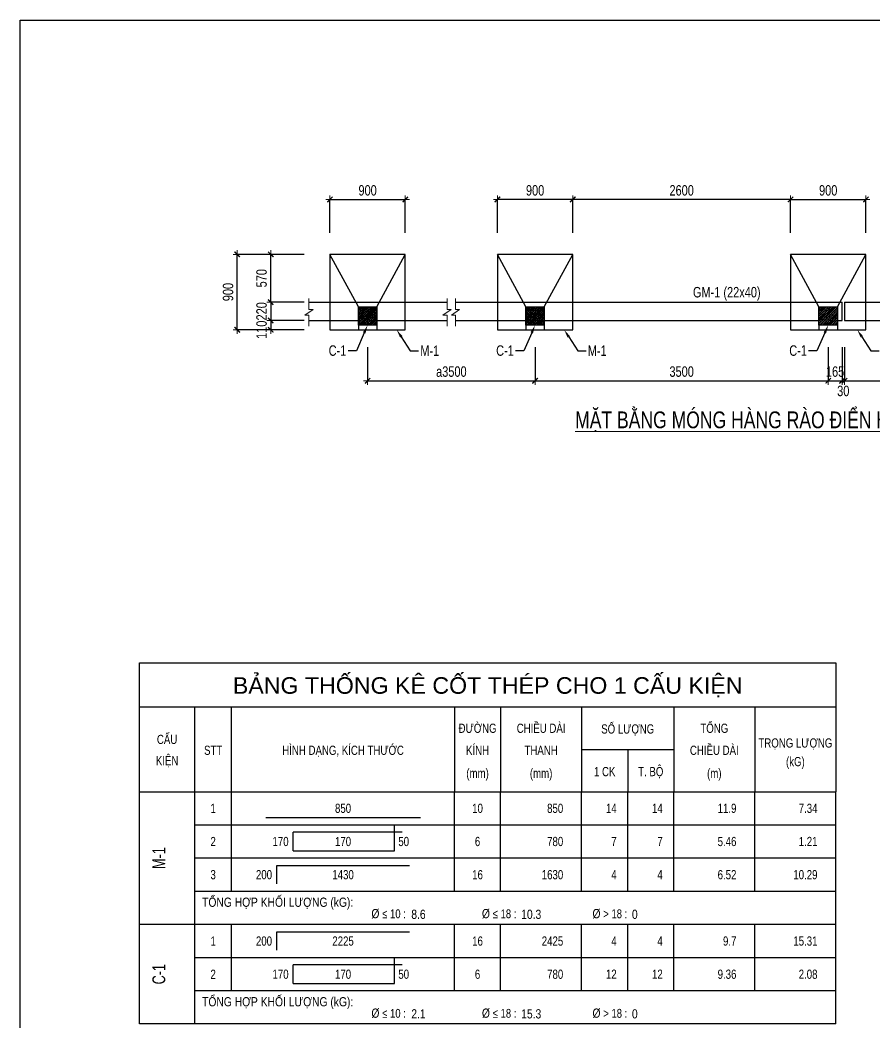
# Model space of a CAD drawing. Header units: millimetres. Extents: x 354914 to 384342, y 22525 to 116384.
# Drawn here: x 356282 to 366490, y 31847 to 43816 of the extents above; entities that cross this region are included whole.
import ezdxf
from ezdxf import colors
from ezdxf.entities.mleader import LeaderData, LeaderLine
from ezdxf.enums import TextEntityAlignment as Align
from ezdxf.math import Vec2, Vec3

# ---------------------------------------------------------------- set-up
doc = ezdxf.new("R2010")
doc.units = ezdxf.units.MM
doc.header["$LTSCALE"] = 250
doc.header["$MEASUREMENT"] = 0
doc.header["$PDMODE"] = 34
doc.header["$PDSIZE"] = 100
doc.layers.get('DEFPOINTS').update_dxf_attribs({"color": 6, "lineweight": 20})
for name, color, linetype in [('1', 1, 'Continuous'), ('CDC.09.COLUMN', 4, 'Continuous'), ('KCS_BORDER', 3, 'Continuous'), ('KCS_STEEL', 4, 'Continuous'), ('KCS_TEXT_TCK', 4, 'Continuous'), ('KCS_TEXT_TK', 2, 'Continuous'), ('KCS_THONGKE', 5, 'Continuous')]:
    doc.layers.add(name, color=color, linetype=linetype)
for name, color, linetype, lineweight in [('CDC.02.DIM', 1, 'Continuous', 18), ('CDC.03.BORDER', 3, 'Continuous', 25), ('CDC.06.TEXT', 2, 'Continuous', 18), ('CDC.10.HATCH', 251, 'Continuous', 9), ('CDC.11.NOTE', 8, 'Continuous', 18)]:
    doc.layers.add(name, color=color, linetype=linetype, lineweight=lineweight)
doc.styles.add('1', font='arial.ttf', dxfattribs={"width": 0.75})
doc.styles.add('KCS_BIGTEXT', font='arial.ttf', dxfattribs={"width": 0.75})
doc.styles.add('KCS_SMTEXT', font='arial.ttf', dxfattribs={"width": 0.7})
doc.styles.add('SMTEXT', font='arial.ttf', dxfattribs={"width": 0.75})
doc.dimstyles.new('50X1', dxfattribs={"dimscale": 50, "dimtxt": 2.5, "dimasz": 0.008, "dimexe": 0, "dimexo": 0, "dimgap": 0.9, "dimtad": 1, "dimdec": 0, "dimzin": 13, "dimdsep": 46, "dimtxsty": '1', "dimblk1": 'CHEO', "dimblk2": 'CHEO', "dimsah": 1, "dimcen": 0, "dimclrd": 256, "dimclre": 256, "dimclrt": 3, "dimadec": 0, "dimazin": 0, "dimtfac": 1, "dimtdec": 0, "dimtix": 1, "dimtmove": 2, "dimatfit": 3, "dimldrblk": 'CHEO', "dimfxl": 8, "dimfxlon": 1, "dimtolj": 1, "dimtzin": 13, "dimarcsym": 0})

# ---------------------------------------------------------------- blocks, each defined once
blk = doc.blocks.new('CHEO')
at = {"layer": 'CDC.02.DIM'}
for points in [[(-121, 0), (121, 0)], [(0, 121), (0, -121)]]:
    blk.add_lwpolyline(points, dxfattribs=at)
at = {"layer": 'CDC.02.DIM', "const_width": 40}
blk.add_lwpolyline([(80, 80), (-80, -81)], dxfattribs=at)
blk = doc.blocks.new('*D308')
at = {"layer": 'CDC.02.DIM', "lineweight": -2, "transparency": 16777216}
for p, q in [((362432, 39911), (362432, 39511)), ((365932, 39911), (365932, 39511)), ((362432, 39511), (365931, 39511))]:
    blk.add_line(p, q, dxfattribs=at)
at = {"layer": 'DEFPOINTS', "color": 0, "transparency": 16777216}
for p in [(362432, 40175), (365932, 40175), (365932, 39511)]:
    blk.add_point(p, dxfattribs=at)
at = {"layer": 'CDC.02.DIM', "lineweight": -2, "transparency": 16777216, "xscale": 0.4, "yscale": 0.4, "zscale": 0.4, "rotation": 180}
blk.add_blockref('CHEO', (362432, 39511), dxfattribs=at)
at = {"layer": 'CDC.02.DIM', "lineweight": -2, "transparency": 16777216, "xscale": 0.4, "yscale": 0.4, "zscale": 0.4}
blk.add_blockref('CHEO', (365932, 39511), dxfattribs=at)
at = {"layer": 'CDC.02.DIM', "color": 3, "transparency": 16777216, "insert": (364182, 39620), "char_height": 125, "attachment_point": 5, "style": '1'}
blk.add_mtext('\\A1;3500', dxfattribs=at)
blk = doc.blocks.new('*D309')
at = {"layer": 'CDC.02.DIM', "lineweight": -2, "transparency": 16777216}
for p, q in [((365932, 39911), (365932, 39511)), ((366097, 39911), (366097, 39511)), ((365931, 39511), (365931, 39511)), ((365932, 39511), (366097, 39511)), ((366097, 39511), (366097, 39511))]:
    blk.add_line(p, q, dxfattribs=at)
at = {"layer": 'DEFPOINTS', "color": 0, "transparency": 16777216}
for p in [(365932, 40175), (366097, 40175), (366097, 39511)]:
    blk.add_point(p, dxfattribs=at)
at = {"layer": 'CDC.02.DIM', "lineweight": -2, "transparency": 16777216, "xscale": 0.4, "yscale": 0.4, "zscale": 0.4}
blk.add_blockref('CHEO', (365932, 39511), dxfattribs=at)
at = {"layer": 'CDC.02.DIM', "lineweight": -2, "transparency": 16777216, "xscale": 0.4, "yscale": 0.4, "zscale": 0.4, "rotation": 180}
blk.add_blockref('CHEO', (366097, 39511), dxfattribs=at)
at = {"layer": 'CDC.02.DIM', "color": 3, "transparency": 16777216, "insert": (366014, 39620), "char_height": 125, "attachment_point": 5, "style": '1'}
blk.add_mtext('\\A1;165', dxfattribs=at)
blk = doc.blocks.new('*D310')
at = {"layer": 'CDC.02.DIM', "lineweight": -2, "transparency": 16777216}
for p, q in [((366097, 39911), (366097, 39511)), ((366127, 39911), (366127, 39511)), ((366096, 39511), (366096, 39511)), ((366097, 39511), (366127, 39511)), ((366127, 39511), (366127, 39511))]:
    blk.add_line(p, q, dxfattribs=at)
at = {"layer": 'DEFPOINTS', "color": 0, "transparency": 16777216}
for p in [(366097, 40175), (366127, 40175), (366127, 39511)]:
    blk.add_point(p, dxfattribs=at)
at = {"layer": 'CDC.02.DIM', "lineweight": -2, "transparency": 16777216, "xscale": 0.4, "yscale": 0.4, "zscale": 0.4}
blk.add_blockref('CHEO', (366097, 39511), dxfattribs=at)
at = {"layer": 'CDC.02.DIM', "lineweight": -2, "transparency": 16777216, "xscale": 0.4, "yscale": 0.4, "zscale": 0.4, "rotation": 180}
blk.add_blockref('CHEO', (366127, 39511), dxfattribs=at)
at = {"layer": 'CDC.02.DIM', "color": 3, "transparency": 16777216, "insert": (366112, 39389), "char_height": 125, "attachment_point": 5, "style": '1'}
blk.add_mtext('\\A1;30', dxfattribs=at)
blk = doc.blocks.new('*D311')
at = {"layer": 'CDC.02.DIM', "lineweight": -2, "transparency": 16777216}
for p, q in [((366127, 39911), (366127, 39511)), ((367532, 39911), (367532, 39511)), ((366127, 39511), (367531, 39511))]:
    blk.add_line(p, q, dxfattribs=at)
at = {"layer": 'DEFPOINTS', "color": 0, "transparency": 16777216}
for p in [(366127, 40175), (367532, 40175), (367532, 39511)]:
    blk.add_point(p, dxfattribs=at)
at = {"layer": 'CDC.02.DIM', "lineweight": -2, "transparency": 16777216, "xscale": 0.4, "yscale": 0.4, "zscale": 0.4, "rotation": 180}
blk.add_blockref('CHEO', (366127, 39511), dxfattribs=at)
at = {"layer": 'CDC.02.DIM', "lineweight": -2, "transparency": 16777216, "xscale": 0.4, "yscale": 0.4, "zscale": 0.4}
blk.add_blockref('CHEO', (367532, 39511), dxfattribs=at)
at = {"layer": 'CDC.02.DIM', "color": 3, "transparency": 16777216, "insert": (366829, 39620), "char_height": 125, "attachment_point": 5, "style": '1'}
blk.add_mtext('\\A1;1405', dxfattribs=at)
blk = doc.blocks.new('*D313')
at = {"layer": 'CDC.02.DIM', "lineweight": -2, "transparency": 16777216}
for p, q in [((359982, 41275), (359982, 41675)), ((359982, 41675), (360881, 41675)), ((360882, 41275), (360882, 41675))]:
    blk.add_line(p, q, dxfattribs=at)
at = {"layer": 'DEFPOINTS', "color": 0, "transparency": 16777216}
for p in [(360882, 41675), (359982, 41020), (360882, 41020)]:
    blk.add_point(p, dxfattribs=at)
at = {"layer": 'CDC.02.DIM', "lineweight": -2, "transparency": 16777216, "xscale": 0.4, "yscale": 0.4, "zscale": 0.4, "rotation": 180}
blk.add_blockref('CHEO', (359982, 41675), dxfattribs=at)
at = {"layer": 'CDC.02.DIM', "lineweight": -2, "transparency": 16777216, "xscale": 0.4, "yscale": 0.4, "zscale": 0.4}
blk.add_blockref('CHEO', (360882, 41675), dxfattribs=at)
at = {"layer": 'CDC.02.DIM', "color": 3, "transparency": 16777216, "insert": (360432, 41783), "char_height": 125, "attachment_point": 5, "style": '1'}
blk.add_mtext('\\A1;900', dxfattribs=at)
blk = doc.blocks.new('*D314')
at = {"layer": 'CDC.02.DIM', "lineweight": -2, "transparency": 16777216}
for p, q in [((365482, 41275), (365482, 41675)), ((365482, 41675), (366381, 41675)), ((366382, 41275), (366382, 41675))]:
    blk.add_line(p, q, dxfattribs=at)
at = {"layer": 'DEFPOINTS', "color": 0, "transparency": 16777216}
for p in [(366382, 41675), (365482, 41020), (366382, 41020)]:
    blk.add_point(p, dxfattribs=at)
at = {"layer": 'CDC.02.DIM', "lineweight": -2, "transparency": 16777216, "xscale": 0.4, "yscale": 0.4, "zscale": 0.4, "rotation": 180}
blk.add_blockref('CHEO', (365482, 41675), dxfattribs=at)
at = {"layer": 'CDC.02.DIM', "lineweight": -2, "transparency": 16777216, "xscale": 0.4, "yscale": 0.4, "zscale": 0.4}
blk.add_blockref('CHEO', (366382, 41675), dxfattribs=at)
at = {"layer": 'CDC.02.DIM', "color": 3, "transparency": 16777216, "insert": (365932, 41783), "char_height": 125, "attachment_point": 5, "style": '1'}
blk.add_mtext('\\A1;900', dxfattribs=at)
blk = doc.blocks.new('*D317')
at = {"layer": 'CDC.02.DIM', "lineweight": -2, "transparency": 16777216}
for p, q in [((359675, 41020), (359275, 41020)), ((359275, 40450), (359275, 41019)), ((359675, 40450), (359275, 40450))]:
    blk.add_line(p, q, dxfattribs=at)
at = {"layer": 'DEFPOINTS', "color": 0, "transparency": 16777216}
for p in [(359275, 41020), (359982, 41020), (359982, 40450)]:
    blk.add_point(p, dxfattribs=at)
at = {"layer": 'CDC.02.DIM', "lineweight": -2, "transparency": 16777216, "xscale": 0.4, "yscale": 0.4, "zscale": 0.4}
for p, rotation in [((359275, 41020), 90), ((359275, 40450), 270)]:
    blk.add_blockref('CHEO', p, dxfattribs=dict(at, rotation=rotation))
at = {"layer": 'CDC.02.DIM', "color": 3, "transparency": 16777216, "insert": (359166, 40735), "char_height": 125, "attachment_point": 5, "rotation": 90, "style": '1'}
blk.add_mtext('\\A1;570', dxfattribs=at)
blk = doc.blocks.new('*D318')
at = {"layer": 'CDC.02.DIM', "lineweight": -2, "transparency": 16777216}
for p, q in [((359275, 40450), (359275, 40451)), ((359675, 40450), (359275, 40450)), ((359275, 40450), (359275, 40230)), ((359675, 40230), (359275, 40230)), ((359275, 40229), (359275, 40229))]:
    blk.add_line(p, q, dxfattribs=at)
at = {"layer": 'DEFPOINTS', "color": 0, "transparency": 16777216}
for p in [(359982, 40450), (359275, 40230), (359982, 40230)]:
    blk.add_point(p, dxfattribs=at)
at = {"layer": 'CDC.02.DIM', "lineweight": -2, "transparency": 16777216, "xscale": 0.4, "yscale": 0.4, "zscale": 0.4}
for p, rotation in [((359275, 40450), 270), ((359275, 40230), 90)]:
    blk.add_blockref('CHEO', p, dxfattribs=dict(at, rotation=rotation))
at = {"layer": 'CDC.02.DIM', "color": 3, "transparency": 16777216, "insert": (359166, 40340), "char_height": 125, "attachment_point": 5, "rotation": 90, "style": '1'}
blk.add_mtext('\\A1;220', dxfattribs=at)
blk = doc.blocks.new('*D319')
at = {"layer": 'CDC.02.DIM', "lineweight": -2, "transparency": 16777216}
for p, q in [((359275, 41020), (358875, 41020)), ((358875, 40120), (358875, 41019)), ((359275, 40120), (358875, 40120))]:
    blk.add_line(p, q, dxfattribs=at)
at = {"layer": 'DEFPOINTS', "color": 0, "transparency": 16777216}
for p in [(358875, 41020), (359982, 41020), (359982, 40120)]:
    blk.add_point(p, dxfattribs=at)
at = {"layer": 'CDC.02.DIM', "lineweight": -2, "transparency": 16777216, "xscale": 0.4, "yscale": 0.4, "zscale": 0.4}
for p, rotation in [((358875, 41020), 90), ((358875, 40120), 270)]:
    blk.add_blockref('CHEO', p, dxfattribs=dict(at, rotation=rotation))
at = {"layer": 'CDC.02.DIM', "color": 3, "transparency": 16777216, "insert": (358766, 40570), "char_height": 125, "attachment_point": 5, "rotation": 90, "style": '1'}
blk.add_mtext('\\A1;900', dxfattribs=at)
blk = doc.blocks.new('*D320')
at = {"layer": 'CDC.02.DIM', "lineweight": -2, "transparency": 16777216}
for p, q in [((359675, 40230), (359275, 40230)), ((359275, 40229), (359275, 40120)), ((359675, 40120), (359275, 40120))]:
    blk.add_line(p, q, dxfattribs=at)
at = {"layer": 'DEFPOINTS', "color": 0, "transparency": 16777216}
for p in [(359732, 40230), (359275, 40120), (359982, 40120)]:
    blk.add_point(p, dxfattribs=at)
at = {"layer": 'CDC.02.DIM', "lineweight": -2, "transparency": 16777216, "xscale": 0.4, "yscale": 0.4, "zscale": 0.4}
for p, rotation in [((359275, 40230), 90), ((359275, 40120), 270)]:
    blk.add_blockref('CHEO', p, dxfattribs=dict(at, rotation=rotation))
at = {"layer": 'CDC.02.DIM', "color": 3, "transparency": 16777216, "insert": (359166, 40120), "char_height": 125, "attachment_point": 5, "rotation": 90, "style": '1'}
blk.add_mtext('\\A1;110', dxfattribs=at)
blk = doc.blocks.new('A$Cdab79956')
at = {"layer": 'KCS_TEXT_TK'}
for p, q in [((0, 0), (0, 875)), ((0, 875), (4725, 875)), ((4725, 875), (4725, 0)), ((0, 575), (4725, 575)), ((375, 0), (375, 575)), ((625, 0), (625, 575)), ((2137.5, 575), (2137.5, 0)), ((2450, 575), (2450, 0)), ((3000, 575), (3000, 0)), ((3625, 575), (3625, 0)), ((4175, 575), (4175, 0)), ((3000, 285.9), (3625, 285.9)), ((3312.5, 285.9), (3312.5, 0)), ((0, 0), (4725, 0))]:
    blk.add_line(p, q, dxfattribs=at)
at = {"layer": 'KCS_TEXT_TK', "color": 4, "style": 'KCS_BIGTEXT'}
blk.add_text('BẢNG THỐNG KÊ CỐT THÉP CHO 1 CẤU KIỆN', height=112.5, dxfattribs=at).set_placement((2362.5, 725), align=Align.MIDDLE)
at = {"layer": 'KCS_TEXT_TK', "style": 'KCS_SMTEXT', "width": 0.75}
for s, p in [('ĐƯỜNG', (2293.8, 399)), ('CHIỀU DÀI', (2725, 399)), ('TỔNG', (3900, 399)), ('SỐ LƯỢNG', (3312.5, 394.4)), ('CẤU', (187.5, 323.5)), ('TRỌNG LƯỢNG', (4450, 299.2)), ('STT', (500, 249.8)), ('HÌNH DẠNG, KÍCH THƯỚC', (1381.2, 249.8)), ('KÍNH', (2293.8, 249.8)), ('THANH', (2725, 249.8)), ('CHIỀU DÀI', (3900, 249.8)), ('KIỆN', (187.5, 179.1)), ('(kG)', (4450, 173)), ('(mm)', (2293.8, 93.9)), ('(mm)', (2725, 93.9)), ('1 CK', (3156.2, 105.3)), ('T. BỘ', (3468.8, 105.3)), ('(m)', (3900, 93.9))]:
    blk.add_text(s, height=62.5, dxfattribs=at).set_placement(p, align=Align.CENTER)
blk = doc.blocks.new('TK_14')
at = {"layer": 'KCS_STEEL'}
for p, q in [((54.25, 2), (54.25, 9)), ((56.25, 7), (26.75, 7)), ((26.75, 2), (26.75, 7)), ((26.75, 2), (54.25, 2))]:
    blk.add_line(p, q, dxfattribs=at)
at = {"layer": 'KCS_TEXT_TK'}
for p, q in [((-15, 0), (-15, 9)), ((0, 0), (0, 9)), ((10, 0), (10, 9)), ((70.5, 0), (70.5, 9)), ((83, 0), (83, 9)), ((105, 0), (105, 9)), ((117.5, 0), (117.5, 9)), ((130, 0), (130, 9)), ((152, 0), (152, 9)), ((174, 0), (174, 9))]:
    blk.add_line(p, q, dxfattribs=at)
at = {"layer": 'KCS_THONGKE'}
blk.add_line((174, 0), (0, 0), dxfattribs=at)
at = {"layer": 'KCS_TEXT_TK', "style": 'KCS_SMTEXT', "width": 0.75}
for tag, p in [('SH', (5, 4.5)), ('L2', (40.25, 4.5)), ('DK', (76.75, 4.5))]:
    blk.add_attdef(tag, text='', height=2.5, dxfattribs=at).set_placement(p, align=Align.MIDDLE)
for tag, p in [('L1', (25.47, 4.5)), ('DAI', (100, 4.5)), ('SL1', (114.5, 4.5)), ('SLA', (127, 4.5)), ('DT', (147, 4.5)), ('TL', (169, 4.5))]:
    blk.add_attdef(tag, text='', height=2.5, dxfattribs=at).set_placement(p, align=Align.MIDDLE_RIGHT)
blk.add_attdef('M', text='', height=2.5, dxfattribs=at).set_placement((55.25, 4.5), align=Align.MIDDLE_LEFT)
blk = doc.blocks.new('TK_6')
at = {"layer": 'KCS_STEEL'}
for p, q in [((22.25, 2), (22.25, 7)), ((22.25, 7), (58.25, 7))]:
    blk.add_line(p, q, dxfattribs=at)
at = {"layer": 'KCS_TEXT_TK'}
for p, q in [((-15, 0), (-15, 9)), ((0, 0), (0, 9)), ((10, 0), (10, 9)), ((70.5, 0), (70.5, 9)), ((83, 0), (83, 9)), ((105, 0), (105, 9)), ((117.5, 0), (117.5, 9)), ((130, 0), (130, 9)), ((152, 0), (152, 9)), ((174, 0), (174, 9))]:
    blk.add_line(p, q, dxfattribs=at)
at = {"layer": 'KCS_THONGKE'}
blk.add_line((0, 0), (174, 0), dxfattribs=at)
at = {"layer": 'KCS_TEXT_TK', "style": 'KCS_SMTEXT', "width": 0.75}
for tag, p in [('SH', (5, 4.5)), ('L2', (40.25, 4.5)), ('DK', (76.75, 4.5))]:
    blk.add_attdef(tag, text='', height=2.5, dxfattribs=at).set_placement(p, align=Align.MIDDLE)
for tag, p in [('L1', (20.98, 4.5)), ('DAI', (100, 4.5)), ('SL1', (114.5, 4.5)), ('SLA', (127, 4.5)), ('DT', (147, 4.5)), ('TL', (169, 4.5))]:
    blk.add_attdef(tag, text='', height=2.5, dxfattribs=at).set_placement(p, align=Align.MIDDLE_RIGHT)
blk = doc.blocks.new('CTK_THKL')
at = {"layer": 'KCS_TEXT_TK'}
for p, q in [((-15, 0), (-15, 9)), ((0, 0), (0, 9)), ((174, 0), (174, 9)), ((174, 0), (-15, 0))]:
    blk.add_line(p, q, dxfattribs=at)
at = {"layer": 'KCS_BORDER', "color": 5, "style": 'KCS_SMTEXT', "width": 0.7}
blk.add_attdef('TYPE', (85.49, -1.5), '', height=0.025, rotation=90, dxfattribs=at)
at = {"layer": 'KCS_TEXT_TK', "style": 'KCS_SMTEXT', "width": 0.8}
blk.add_text('TỔNG HỢP KHỐI LƯỢNG (kG):', height=2.5, dxfattribs=at).set_placement((2, 4.78))
at = {"layer": 'KCS_TEXT_TK', "char_height": 2.5, "attachment_point": 1, "style": 'KCS_SMTEXT'}
for s, insert in [('{\\W0.8;%%C \\fSymbol|b0|i0|c2|p18;\\H0.95833x;£ 10 :}', (47.94, 4.19)), ('{\\W0.8;%%C \\fSymbol|b0|i0|c2|p18;\\H0.95833x;£ 18 :}', (77.94, 4.19)), ('{\\W0.8;%%C \\fSymbol|b0|i0|c2|p18;\\H0.95833x;> 18 :}', (107.94, 4.19))]:
    blk.add_mtext_dynamic_manual_height_columns(s, width=13.4519, gutter_width=12.5, heights=[0], dxfattribs=dict(at, insert=insert))
at = {"layer": 'KCS_TEXT_TK', "style": 'KCS_SMTEXT', "width": 0.8}
for tag, p in [('TL1', (58.77, 1.5)), ('TL2', (88.6, 1.5)), ('TL3', (118.65, 1.5))]:
    blk.add_attdef(tag, p, '', height=2.5, dxfattribs=at)
blk = doc.blocks.new('TK_2')
at = {"layer": 'KCS_STEEL'}
blk.add_line((19.25, 2), (61.25, 2), dxfattribs=at)
at = {"layer": 'KCS_TEXT_TK'}
for p, q in [((-15, 0), (-15, 9)), ((0, 0), (0, 9)), ((10, 0), (10, 9)), ((70.5, 0), (70.5, 9)), ((83, 0), (83, 9)), ((105, 0), (105, 9)), ((117.5, 0), (117.5, 9)), ((130, 0), (130, 9)), ((152, 0), (152, 9)), ((174, 0), (174, 9))]:
    blk.add_line(p, q, dxfattribs=at)
at = {"layer": 'KCS_THONGKE'}
blk.add_line((0, 0), (174, 0), dxfattribs=at)
at = {"layer": 'KCS_TEXT_TK', "style": 'KCS_SMTEXT', "width": 0.75}
for tag, p in [('SH', (5, 4.5)), ('L2', (40.25, 4.5)), ('DK', (76.75, 4.5))]:
    blk.add_attdef(tag, text='', height=2.5, dxfattribs=at).set_placement(p, align=Align.MIDDLE)
for tag, p in [('DAI', (100, 4.5)), ('SL1', (114.5, 4.5)), ('SLA', (127, 4.5)), ('DT', (147, 4.5)), ('TL', (169, 4.5))]:
    blk.add_attdef(tag, text='', height=2.5, dxfattribs=at).set_placement(p, align=Align.MIDDLE_RIGHT)
blk = doc.blocks.new('*D322')
at = {"layer": 'CDC.02.DIM', "lineweight": -2, "transparency": 16777216}
for p, q in [((360432, 39911), (360432, 39511)), ((362432, 39911), (362432, 39511)), ((360432, 39511), (362431, 39511))]:
    blk.add_line(p, q, dxfattribs=at)
at = {"layer": 'DEFPOINTS', "color": 0, "transparency": 16777216}
for p in [(360432, 40395), (362432, 40175), (362432, 39511)]:
    blk.add_point(p, dxfattribs=at)
at = {"layer": 'CDC.02.DIM', "lineweight": -2, "transparency": 16777216, "xscale": 0.4, "yscale": 0.4, "zscale": 0.4, "rotation": 180}
blk.add_blockref('CHEO', (360432, 39511), dxfattribs=at)
at = {"layer": 'CDC.02.DIM', "lineweight": -2, "transparency": 16777216, "xscale": 0.4, "yscale": 0.4, "zscale": 0.4}
blk.add_blockref('CHEO', (362432, 39511), dxfattribs=at)
at = {"layer": 'CDC.02.DIM', "color": 3, "transparency": 16777216, "insert": (361432, 39620), "char_height": 125, "attachment_point": 5, "style": '1'}
blk.add_mtext('\\A1;a3500', dxfattribs=at)
blk = doc.blocks.new('*D323')
at = {"layer": 'CDC.02.DIM', "lineweight": -2, "transparency": 16777216}
for p, q in [((362882, 41275), (362882, 41675)), ((365481, 41675), (362882, 41675)), ((365482, 41275), (365482, 41675))]:
    blk.add_line(p, q, dxfattribs=at)
at = {"layer": 'DEFPOINTS', "color": 0, "transparency": 16777216}
for p in [(362882, 41675), (362882, 41020), (365482, 41020)]:
    blk.add_point(p, dxfattribs=at)
at = {"layer": 'CDC.02.DIM', "lineweight": -2, "transparency": 16777216, "xscale": 0.4, "yscale": 0.4, "zscale": 0.4, "rotation": 180}
blk.add_blockref('CHEO', (362882, 41675), dxfattribs=at)
at = {"layer": 'CDC.02.DIM', "lineweight": -2, "transparency": 16777216, "xscale": 0.4, "yscale": 0.4, "zscale": 0.4}
blk.add_blockref('CHEO', (365482, 41675), dxfattribs=at)
at = {"layer": 'CDC.02.DIM', "color": 3, "transparency": 16777216, "insert": (364182, 41783), "char_height": 125, "attachment_point": 5, "style": '1'}
blk.add_mtext('\\A1;2600', dxfattribs=at)
blk = doc.blocks.new('*D324')
at = {"layer": 'CDC.02.DIM', "lineweight": -2, "transparency": 16777216}
for p, q in [((361982, 41275), (361982, 41675)), ((362881, 41675), (361982, 41675)), ((362882, 41275), (362882, 41675))]:
    blk.add_line(p, q, dxfattribs=at)
at = {"layer": 'DEFPOINTS', "color": 0, "transparency": 16777216}
for p in [(361982, 41675), (361982, 41020), (362882, 41020)]:
    blk.add_point(p, dxfattribs=at)
at = {"layer": 'CDC.02.DIM', "lineweight": -2, "transparency": 16777216, "xscale": 0.4, "yscale": 0.4, "zscale": 0.4, "rotation": 180}
blk.add_blockref('CHEO', (361982, 41675), dxfattribs=at)
at = {"layer": 'CDC.02.DIM', "lineweight": -2, "transparency": 16777216, "xscale": 0.4, "yscale": 0.4, "zscale": 0.4}
blk.add_blockref('CHEO', (362882, 41675), dxfattribs=at)
at = {"layer": 'CDC.02.DIM', "color": 3, "transparency": 16777216, "insert": (362432, 41783), "char_height": 125, "attachment_point": 5, "style": '1'}
blk.add_mtext('\\A1;900', dxfattribs=at)

msp = doc.modelspace()

# ---------------------------------------------------------------- hatches: boundary and pattern name
at = {"layer": 'CDC.10.HATCH', "ltscale": 7.5}
h = msp.add_hatch(dxfattribs=at)
h.set_pattern_fill('BT-01', color=256, scale=4.8, style=0, pattern_type=2)
h.set_pattern_definition([(50, (-135480.85, -1114910.905), (34.42848876, -3.0121025), [3.6, -39.6]), (355, (-135480.85, -1114910.905), (-6.660064, 36.1052224), [2.88, -31.68]), (100.4514, (-135477.98, -1114911.157), (27.7684503, 33.093098), [3.0595291, -33.6548214]), (46.1842, (-135480.85, -1114901.305), (51.2275703, -7.9449127), [5.4, -59.4]), (96.6356, (-135476.58, -1114901.97), (44.8638099, 46.7576578), [4.5892938, -50.482224]), (351.1842, (-135480.85, -1114901.305), (44.8637734, 46.7576928), [4.32, -47.52]), (21, (-135476.05, -1114903.705), (28.6515385, -19.32570675), [3.6, -39.6]), (326, (-135476.05, -1114903.705), (11.6791359, 34.8072022), [2.88, -31.68]), (71.4514, (-135473.662, -1114905.316), (40.3306862, 15.4814638), [3.0595291, -33.6548214]), (37.5, (-135480.85, -1114910.905), (0.58367306, 15.97890498), [0, -31.296, 0, -32.16, 0, -31.8]), (7.5, (-135480.85, -1114910.905), (12.6273378, 18.93176217), [0, -18.336, 0, -30.576, 0, -12.12]), (327.5, (-135491.554, -1114910.905), (25.62347694, -1.08263384), [0, -12, 0, -37.44, 0, -49.68]), (317.5, (-135496.354, -1114910.905), (27.99293613, 4.80503915), [0, -15.6, 0, -24.864, 0, -35.28]), (45, (-135480.85, -1114910.905), (-14.42497834, 14.42497834), []), (45, (-135480.85, -1114905.025), (-14.42497834, 14.42497834), [])])
h.paths.add_polyline_path([(360541.7, 40394.9), (360541.7, 40174.9), (360321.7, 40174.9), (360321.7, 40394.9)])
h = msp.add_hatch(dxfattribs=at)
h.set_pattern_fill('BT-01', color=256, scale=4.8, style=0, pattern_type=2)
h.set_pattern_definition([(50, (-134711.848, -1114910.905), (34.42848876, -3.0121025), [3.6, -39.6]), (355, (-134711.85, -1114910.905), (-6.660064, 36.1052224), [2.88, -31.68]), (100.4514, (-134708.98, -1114911.157), (27.7684503, 33.093098), [3.0595291, -33.6548214]), (46.1842, (-134711.85, -1114901.305), (51.2275703, -7.9449127), [5.4, -59.4]), (96.6356, (-134707.58, -1114901.97), (44.8638099, 46.7576578), [4.5892938, -50.482224]), (351.1842, (-134711.85, -1114901.305), (44.8637734, 46.7576928), [4.32, -47.52]), (21, (-134707.048, -1114903.705), (28.6515385, -19.32570675), [3.6, -39.6]), (326, (-134707.05, -1114903.705), (11.6791359, 34.8072022), [2.88, -31.68]), (71.4514, (-134704.66, -1114905.316), (40.3306862, 15.4814638), [3.0595291, -33.6548214]), (37.5, (-134711.848, -1114910.905), (0.58367306, 15.97890498), [0, -31.296, 0, -32.16, 0, -31.8]), (7.5, (-134711.848, -1114910.905), (12.6273378, 18.93176217), [0, -18.336, 0, -30.576, 0, -12.12]), (327.5, (-134722.552, -1114910.905), (25.62347694, -1.08263384), [0, -12, 0, -37.44, 0, -49.68]), (317.5, (-134727.352, -1114910.905), (27.99293613, 4.80503915), [0, -15.6, 0, -24.864, 0, -35.28]), (45, (-134711.848, -1114910.905), (-14.42497834, 14.42497834), []), (45, (-134711.848, -1114905.025), (-14.42497834, 14.42497834), [])])
h.paths.add_polyline_path([(362541.7, 40394.9), (362541.7, 40174.9), (362321.7, 40174.9), (362321.7, 40394.9)])
h = msp.add_hatch(dxfattribs=at)
h.set_pattern_fill('BT-01', color=256, scale=4.8, style=0, pattern_type=2)
h.set_pattern_definition([(50, (-131211.848, -1114910.905), (34.42848876, -3.0121025), [3.6, -39.6]), (355, (-131211.85, -1114910.905), (-6.660064, 36.1052224), [2.88, -31.68]), (100.4514, (-131208.98, -1114911.157), (27.7684503, 33.093098), [3.0595291, -33.6548214]), (46.1842, (-131211.85, -1114901.305), (51.2275703, -7.9449127), [5.4, -59.4]), (96.6356, (-131207.58, -1114901.97), (44.8638099, 46.7576578), [4.5892938, -50.482224]), (351.1842, (-131211.85, -1114901.305), (44.8637734, 46.7576928), [4.32, -47.52]), (21, (-131207.048, -1114903.705), (28.6515385, -19.32570675), [3.6, -39.6]), (326, (-131207.05, -1114903.705), (11.6791359, 34.8072022), [2.88, -31.68]), (71.4514, (-131204.66, -1114905.316), (40.3306862, 15.4814638), [3.0595291, -33.6548214]), (37.5, (-131211.848, -1114910.905), (0.58367306, 15.97890498), [0, -31.296, 0, -32.16, 0, -31.8]), (7.5, (-131211.848, -1114910.905), (12.6273378, 18.93176217), [0, -18.336, 0, -30.576, 0, -12.12]), (327.5, (-131222.552, -1114910.905), (25.62347694, -1.08263384), [0, -12, 0, -37.44, 0, -49.68]), (317.5, (-131227.352, -1114910.905), (27.99293613, 4.80503915), [0, -15.6, 0, -24.864, 0, -35.28]), (45, (-131211.848, -1114910.905), (-14.42497834, 14.42497834), []), (45, (-131211.848, -1114905.025), (-14.42497834, 14.42497834), [])])
h.paths.add_polyline_path([(366041.7, 40394.9), (366041.7, 40174.9), (365821.7, 40174.9), (365821.7, 40394.9)])

# ---------------------------------------------------------------- linework, layer by layer
at = {"layer": '1'}
msp.add_lwpolyline([(356281.7, 43816.2), (384341.6, 43816.2), (384341.6, 22524.8), (356281.7, 22524.8)], close=True, dxfattribs=at)
at = {"layer": 'CDC.03.BORDER'}
for p, q in [((360321.7, 40394.9), (359981.7, 41019.9)), ((360541.7, 40394.9), (360881.7, 41019.9)), ((362321.7, 40394.9), (361981.7, 41019.9)), ((362541.7, 40394.9), (362881.7, 41019.9)), ((365821.7, 40394.9), (365481.7, 41019.9)), ((366041.7, 40394.9), (366381.7, 41019.9)), ((359731.7, 40449.9), (361381.3, 40449.9)), ((361481.3, 40449.9), (366096.7, 40449.9)), ((366096.7, 40229.9), (366096.7, 40449.9)), ((366126.7, 40449.9), (366126.7, 40229.9)), ((366126.7, 40449.9), (368481.7, 40449.9)), ((359731.7, 40229.9), (360321.7, 40229.9)), ((360541.7, 40229.9), (361381.3, 40229.9)), ((361481.3, 40229.9), (365821.7, 40229.9)), ((366041.7, 40229.9), (366096.7, 40229.9)), ((366126.7, 40229.9), (368481.7, 40229.9)), ((360321.7, 40174.9), (360321.7, 40119.9)), ((360541.7, 40174.9), (360541.7, 40119.9)), ((362321.7, 40174.9), (362321.7, 40119.9)), ((362541.7, 40174.9), (362541.7, 40119.9)), ((365821.7, 40174.9), (365821.7, 40119.9)), ((366041.7, 40174.9), (366041.7, 40119.9))]:
    msp.add_line(p, q, dxfattribs=at)
for points in [[(359981.7, 40119.9), (360881.7, 40119.9), (360881.7, 41019.9), (359981.7, 41019.9)], [(361981.7, 40119.9), (362881.7, 40119.9), (362881.7, 41019.9), (361981.7, 41019.9)], [(365481.7, 40119.9), (366381.7, 40119.9), (366381.7, 41019.9), (365481.7, 41019.9)]]:
    msp.add_lwpolyline(points, close=True, dxfattribs=at)
at = {"layer": 'CDC.09.COLUMN'}
for points in [[(360321.7, 40394.9), (360541.7, 40394.9), (360541.7, 40174.9), (360321.7, 40174.9)], [(362321.7, 40394.9), (362541.7, 40394.9), (362541.7, 40174.9), (362321.7, 40174.9)], [(365821.7, 40394.9), (366041.7, 40394.9), (366041.7, 40174.9), (365821.7, 40174.9)]]:
    msp.add_lwpolyline(points, close=True, dxfattribs=at)
at = {"layer": 'CDC.11.NOTE'}
for points in [[(359731.7, 40493.4), (359731.7, 40361.6), (359781.1, 40361.6), (359682.3, 40295.8), (359731.7, 40295.8), (359731.7, 40164)], [(361381.3, 40493.4), (361381.3, 40361.6), (361430.8, 40361.6), (361331.9, 40295.8), (361381.3, 40295.8), (361381.3, 40164)], [(361481.3, 40493.4), (361481.3, 40361.6), (361530.8, 40361.6), (361431.9, 40295.8), (361481.3, 40295.8), (361481.3, 40164)]]:
    msp.add_lwpolyline(points, dxfattribs=at)

# ---------------------------------------------------------------- block references
at = {"layer": 'CDC.03.BORDER', "xscale": 1.76, "yscale": 1.76, "zscale": 1.76}
msp.add_blockref('A$Cdab79956', (357707.8, 34606.7), dxfattribs=at)
at = {"layer": 'KCS_TEXT_TK', "xscale": 44, "yscale": 44, "zscale": 44}
for name, p, values in [('TK_2', (358367.8, 34210.7), {'L2': '850', 'TL': '7.34', 'DT': '11.9', 'SLA': '14', 'SL1': '14', 'DAI': '850', 'DK': '10', 'SH': '1'}), ('TK_14', (358367.8, 33814.7), {'SH': '2', 'L1': '170', 'L2': '170', 'M': '50', 'DK': '6', 'DAI': '780', 'SL1': '7', 'SLA': '7', 'DT': '5.46', 'TL': '1.21'}), ('TK_6', (358367.8, 33418.7), {'L1': '200', 'L2': '1430', 'SH': '3', 'DAI': '1630', 'DK': '16', 'SL1': '4', 'SLA': '4', 'TL': '10.29', 'DT': '6.52'}), ('CTK_THKL', (358367.8, 33022.7), {'TL2': '10.3', 'TL1': '8.6', 'TL3': '0'}), ('TK_6', (358367.8, 32626.7), {'L1': '200', 'L2': '2225', 'SH': '1', 'DAI': '2425', 'DK': '16', 'SL1': '4', 'SLA': '4', 'TL': '15.31', 'DT': '9.7'}), ('TK_14', (358367.8, 32230.7), {'SH': '2', 'L1': '170', 'L2': '170', 'M': '50', 'DK': '6', 'DAI': '780', 'SL1': '12', 'SLA': '12', 'DT': '9.36', 'TL': '2.08'}), ('CTK_THKL', (358367.8, 31834.7), {'TL2': '15.3', 'TL1': '2.1', 'TL3': '0'})]:
    msp.add_blockref(name, p, dxfattribs=at).add_auto_attribs(values)

# ---------------------------------------------------------------- texts
at = {"layer": 'CDC.06.TEXT', "style": 'SMTEXT', "width": 0.75}
msp.add_text('GM-1 (22x40)', height=125, dxfattribs=at).set_placement((364316.8, 40505.8))
msp.add_text('%%UMẶT BẰNG MÓNG HÀNG RÀO ĐIỂN HÌNH', height=200, dxfattribs=at).set_placement((364964.3, 38944.9), align=Align.CENTER)
at = {"layer": 'KCS_TEXT_TCK', "style": 'KCS_SMTEXT', "width": 0.7}
for s, p in [('M-1', (358015.8, 33814.7)), ('C-1', (358015.8, 32428.7))]:
    msp.add_text(s, height=154, rotation=90, dxfattribs=at).set_placement(p, align=Align.CENTER)

# ---------------------------------------------------------------- dimensions: what is measured, and where the dimension line sits
at = {"layer": 'CDC.02.DIM'}
for base, p1, p2, picture, middle in [((360881.7, 41674.5), (359981.7, 41019.9), (360881.7, 41019.9), '*D313', (360431.7, 41783.3)), ((361981.7, 41674.5), (362881.7, 41019.9), (361981.7, 41019.9), '*D324', (362431.7, 41783.3)), ((362881.7, 41674.5), (365481.7, 41019.9), (362881.7, 41019.9), '*D323', (364181.7, 41783.3)), ((366381.7, 41674.5), (365481.7, 41019.9), (366381.7, 41019.9), '*D314', (365931.7, 41783.3)), ((365931.7, 39511.2), (362431.7, 40174.9), (365931.7, 40174.9), '*D308', (364181.7, 39620)), ((366096.7, 39511.2), (365931.7, 40174.9), (366096.7, 40174.9), '*D309', (366014.2, 39620)), ((367531.7, 39511.2), (366126.7, 40174.9), (367531.7, 40174.9), '*D311', (366829.2, 39620))]:
    dim = msp.add_linear_dim(base=base, p1=p1, p2=p2, dimstyle='50X1', dxfattribs=at)
    dim.commit()
    dim.dimension.update_dxf_attribs({"geometry": picture, "text_midpoint": middle})
for base, p1, p2, picture, middle in [((358875.2, 41019.9), (359981.7, 40119.9), (359981.7, 41019.9), '*D319', (358766.4, 40569.9)), ((359275.2, 41019.9), (359981.7, 40449.9), (359981.7, 41019.9), '*D317', (359166.4, 40734.9)), ((359275.2, 40229.9), (359981.7, 40449.9), (359981.7, 40229.9), '*D318', (359166.4, 40339.9))]:
    dim = msp.add_linear_dim(base=base, p1=p1, p2=p2, angle=270, dimstyle='50X1', dxfattribs=at)
    dim.commit()
    dim.dimension.update_dxf_attribs({"geometry": picture, "text_midpoint": middle})
dim = msp.add_linear_dim(base=(362431.7, 39511.2), p1=(360431.7, 40394.9), p2=(362431.7, 40174.9), text='a3500', dimstyle='50X1', dxfattribs=at)
dim.commit()
dim.dimension.update_dxf_attribs({"geometry": '*D322', "text_midpoint": (361431.7, 39620)})
dim = msp.add_linear_dim(base=(359275.2, 40119.9), p1=(359731.7, 40229.9), p2=(359981.7, 40119.9), angle=90, dimstyle='50X1', dxfattribs=at)
dim.commit()
dim.dimension.update_dxf_attribs({"geometry": '*D320', "text_midpoint": (359166.4, 40119.9), "dimtype": 160})
dim = msp.add_linear_dim(base=(366126.7, 39511.2), p1=(366096.7, 40174.9), p2=(366126.7, 40174.9), dimstyle='50X1', dxfattribs=at)
dim.commit()
dim.dimension.update_dxf_attribs({"geometry": '*D310', "text_midpoint": (366111.7, 39389.1), "dimtype": 160})

# ---------------------------------------------------------------- leaders
at = {"layer": 'CDC.03.BORDER'}
ml = msp.add_multileader_mtext('Standard', dxfattribs=at)
ml.set_content('C-1', color=2, style='SMTEXT')
ml.set_leader_properties(color=8)
ml.build(insert=Vec2(0, 0))
ml.multileader.update_dxf_attribs({"text_left_attachment_type": 2, "text_right_attachment_type": 2, "dogleg_length": 0.1, "arrow_head_size": 100, "scale": 1000})
ctx = ml.context
ctx.base_point, ctx.scale, ctx.char_height, ctx.arrow_head_size, ctx.landing_gap_size, ctx.plane_origin = Vec3(359977.4, 39869.5), 1000, 125, 100, 20, Vec3(360064.4, 40936.1)
ctx.left_attachment, ctx.right_attachment, ctx.text_align_type = 2, 2, 2
notes = []
notes.append((ctx, [(1, (1, 1, 0), (360297.9, 39869.5), (-1, 0), 100, [(0, [(360431.7, 40174.9)], 0, [])])]))
ctx.mtext.insert, ctx.mtext.alignment, ctx.mtext.flow_direction = Vec3(360177.9, 39934.2), 3, 5
ml = msp.add_multileader_mtext('Standard', dxfattribs=at)
ml.set_content('M-1', color=2, style='SMTEXT')
ml.set_leader_properties(color=8)
ml.build(insert=Vec2(0, 0))
ml.multileader.update_dxf_attribs({"text_left_attachment_type": 2, "text_right_attachment_type": 2, "dogleg_length": 0.1, "arrow_head_size": 100, "scale": 1000})
ctx = ml.context
ctx.base_point, ctx.scale, ctx.char_height, ctx.arrow_head_size, ctx.landing_gap_size, ctx.plane_origin = Vec3(361040.8, 39869.5), 1000, 125, 100, 20, Vec3(361056.3, 40908.1)
ctx.left_attachment, ctx.right_attachment = 2, 2
notes.append((ctx, [(0, (1, 1, 0), (360940.8, 39869.5), (1, 0), 100, [(0, [(360779.2, 40119.9)], 0, [])])]))
ctx.mtext.insert, ctx.mtext.flow_direction = Vec3(361060.8, 39932.3), 5
ml = msp.add_multileader_mtext('Standard', dxfattribs=at)
ml.set_content('C-1', color=2, style='SMTEXT')
ml.set_leader_properties(color=8)
ml.build(insert=Vec2(0, 0))
ml.multileader.update_dxf_attribs({"text_left_attachment_type": 2, "text_right_attachment_type": 2, "dogleg_length": 0.1, "arrow_head_size": 100, "scale": 1000})
ctx = ml.context
ctx.base_point, ctx.scale, ctx.char_height, ctx.arrow_head_size, ctx.landing_gap_size, ctx.plane_origin = Vec3(361977.4, 39869.5), 1000, 125, 100, 20, Vec3(360564.4, 40936.1)
ctx.left_attachment, ctx.right_attachment, ctx.text_align_type = 2, 2, 2
notes.append((ctx, [(1, (1, 1, 0), (362297.9, 39869.5), (-1, 0), 100, [(0, [(362431.7, 40174.9)], 0, [])])]))
ctx.mtext.insert, ctx.mtext.alignment, ctx.mtext.flow_direction = Vec3(362177.9, 39934.2), 3, 5
ml = msp.add_multileader_mtext('Standard', dxfattribs=at)
ml.set_content('M-1', color=2, style='SMTEXT')
ml.set_leader_properties(color=8)
ml.build(insert=Vec2(0, 0))
ml.multileader.update_dxf_attribs({"text_left_attachment_type": 2, "text_right_attachment_type": 2, "dogleg_length": 0.1, "arrow_head_size": 100, "scale": 1000})
ctx = ml.context
ctx.base_point, ctx.scale, ctx.char_height, ctx.arrow_head_size, ctx.landing_gap_size, ctx.plane_origin = Vec3(363040.8, 39869.5), 1000, 125, 100, 20, Vec3(361556.3, 40908.1)
ctx.left_attachment, ctx.right_attachment = 2, 2
notes.append((ctx, [(0, (1, 1, 0), (362940.8, 39869.5), (1, 0), 100, [(0, [(362779.2, 40119.9)], 0, [])])]))
ctx.mtext.insert, ctx.mtext.flow_direction = Vec3(363060.8, 39932.3), 5
ml = msp.add_multileader_mtext('Standard', dxfattribs=at)
ml.set_content('C-1', color=2, style='SMTEXT')
ml.set_leader_properties(color=8)
ml.build(insert=Vec2(0, 0))
ml.multileader.update_dxf_attribs({"text_left_attachment_type": 2, "text_right_attachment_type": 2, "dogleg_length": 0.1, "arrow_head_size": 100, "scale": 1000})
ctx = ml.context
ctx.base_point, ctx.scale, ctx.char_height, ctx.arrow_head_size, ctx.landing_gap_size, ctx.plane_origin = Vec3(365477.4, 39869.5), 1000, 125, 100, 20, Vec3(364064.4, 40936.1)
ctx.left_attachment, ctx.right_attachment, ctx.text_align_type = 2, 2, 2
notes.append((ctx, [(1, (1, 1, 0), (365797.9, 39869.5), (-1, 0), 100, [(0, [(365931.7, 40174.9)], 0, [])])]))
ctx.mtext.insert, ctx.mtext.alignment, ctx.mtext.flow_direction = Vec3(365677.9, 39934.2), 3, 5
ml = msp.add_multileader_mtext('Standard', dxfattribs=at)
ml.set_content('M-1', color=2, style='SMTEXT')
ml.set_leader_properties(color=8)
ml.build(insert=Vec2(0, 0))
ml.multileader.update_dxf_attribs({"text_left_attachment_type": 2, "text_right_attachment_type": 2, "dogleg_length": 0.1, "arrow_head_size": 100, "scale": 1000})
ctx = ml.context
ctx.base_point, ctx.scale, ctx.char_height, ctx.arrow_head_size, ctx.landing_gap_size, ctx.plane_origin = Vec3(366540.8, 39869.5), 1000, 125, 100, 20, Vec3(365056.3, 40908.1)
ctx.left_attachment, ctx.right_attachment = 2, 2
notes.append((ctx, [(0, (1, 1, 0), (366440.8, 39869.5), (1, 0), 100, [(0, [(366279.2, 40119.9)], 0, [])])]))
ctx.mtext.insert, ctx.mtext.flow_direction = Vec3(366560.8, 39932.3), 5
for ctx, leaders in notes:
    for number, flags, end, landing, length, lines in leaders:
        leader = LeaderData()
        leader.index, (leader.has_last_leader_line, leader.has_dogleg_vector, leader.attachment_direction) = number, flags
        leader.last_leader_point, leader.dogleg_vector, leader.dogleg_length = Vec3(end), Vec3(landing), length
        for number, points, colour, breaks in lines:
            line = LeaderLine()
            line.index, line.vertices, line.color, line.breaks = number, Vec3.list(points), colors.encode_raw_color(colour), breaks
            leader.lines.append(line)
        ctx.leaders.append(leader)

doc.saveas('drawing.dxf')
